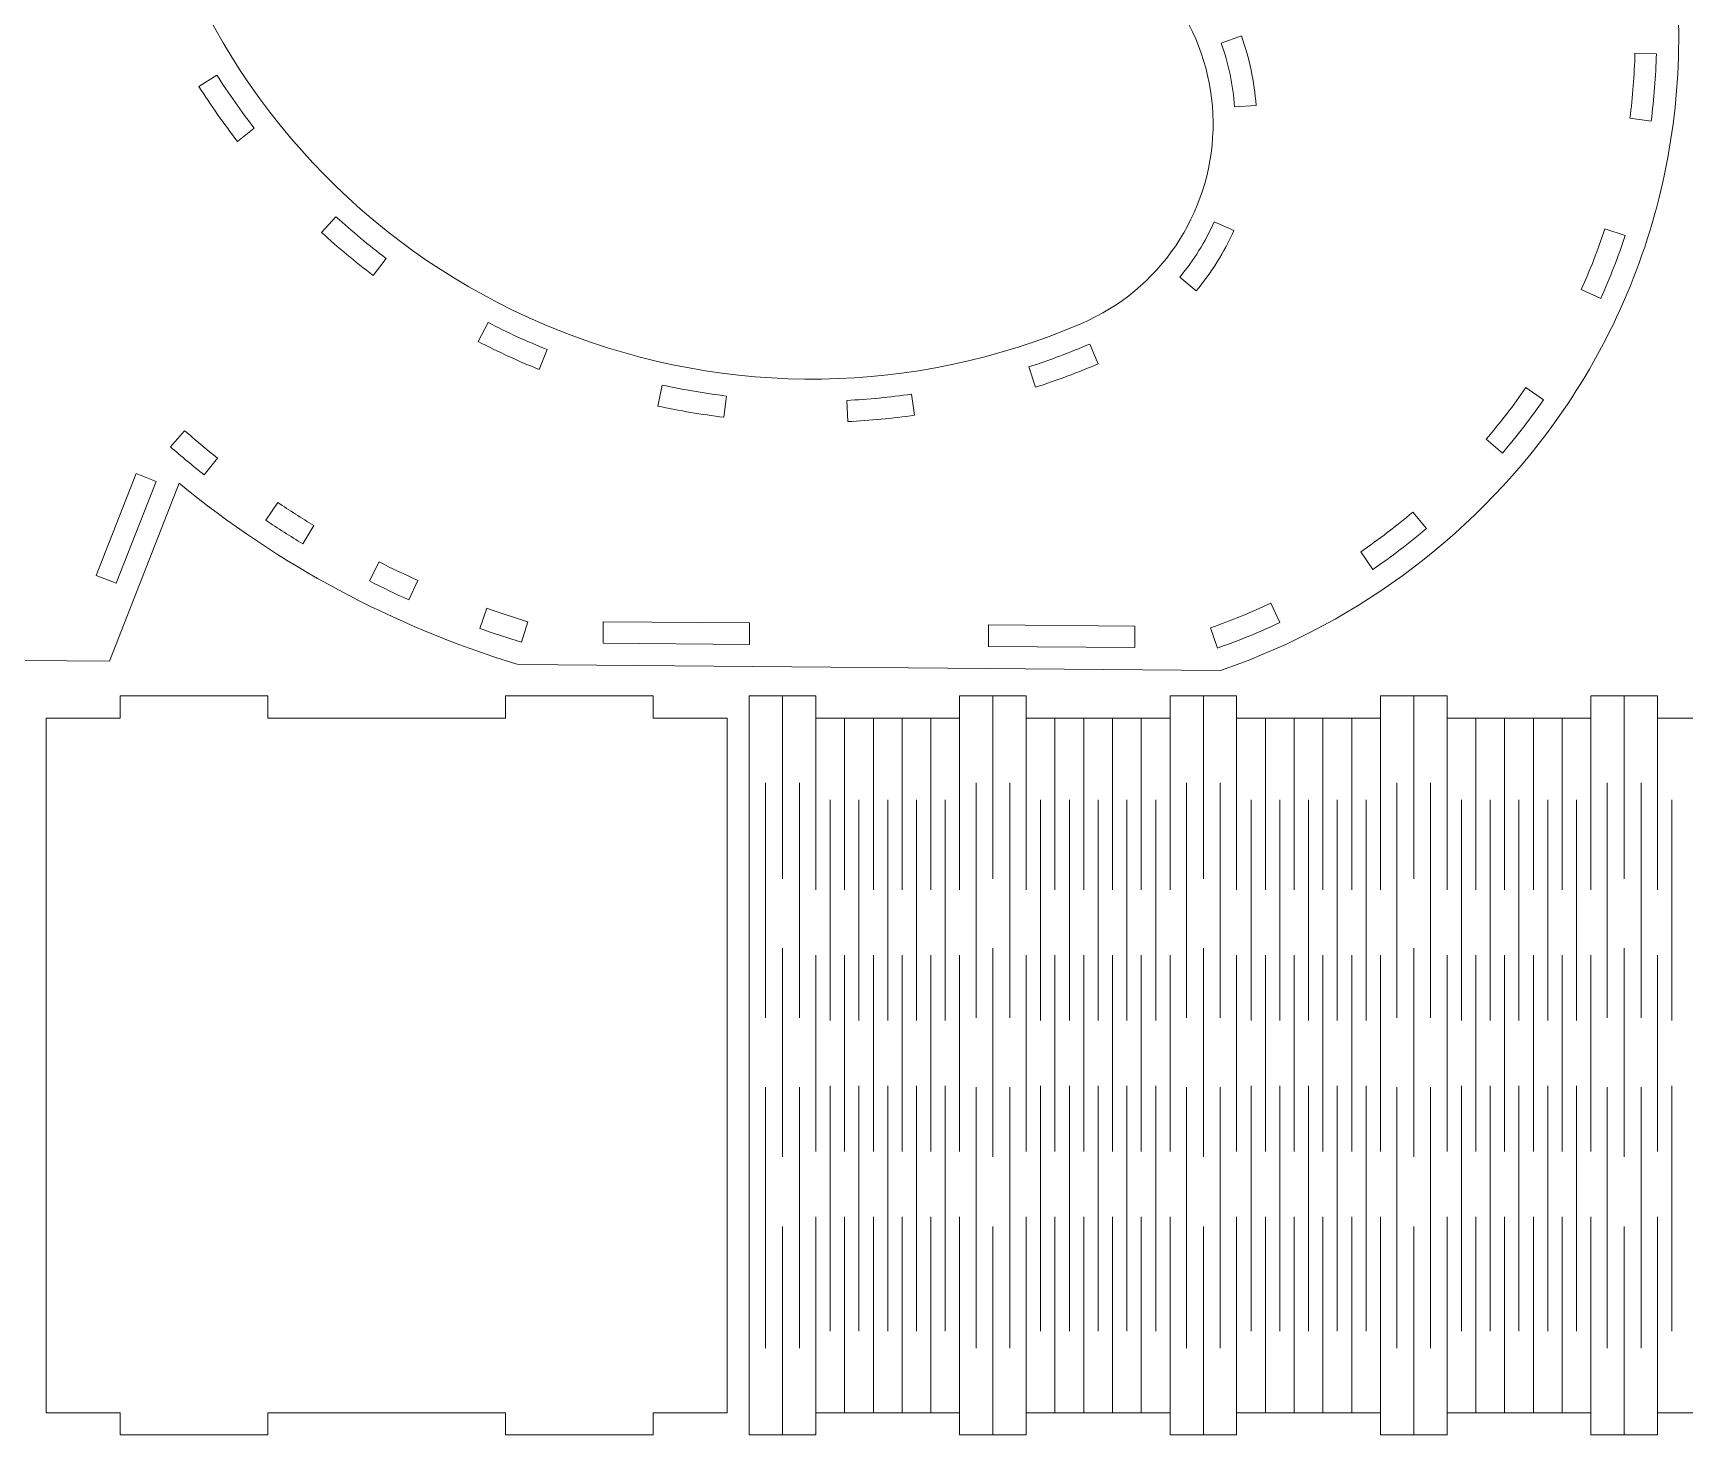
# Model space of a CAD drawing. Header units: millimetres. Extents: x -459 to 459, y -512 to 512.
# Drawn here: x -18.6 to 204.9, y -511.8 to -322.1 of the extents above; entities that cross this region are included whole.
import ezdxf

# ---------------------------------------------------------------- set-up
doc = ezdxf.new("R2010")
doc.units = ezdxf.units.MM
doc.header["$MEASUREMENT"] = 0
doc.layers.add('Camada 1', color=7, linetype='Continuous')

msp = doc.modelspace()

# ---------------------------------------------------------------- linework, layer by layer
at = {"layer": 'Camada 1', "color": 250, "lineweight": 20}
for points, knots in [([(1.2192, -382.9983), (1.2192, -382.9983), (-8.2192, -407.0651), (-8.2192, -407.0651), (-8.2192, -407.0651), (-8.2192, -407.0651), (-48.2821, -406.7314), (-48.2821, -406.7314), (-48.2821, -406.7314), (-48.2821, -406.7314), (-47.2328, -280.7358), (-47.2328, -280.7358), (-47.2328, -280.7358), (-47.2328, -280.7358), (-6.6367, -281.0738), (-6.6367, -281.0738), (-6.6367, -281.0738), (-6.6367, -281.0738), (-6.2865, -283.6477), (-6.2865, -283.6477), (-6.2865, -283.6477), (-4.9007, -293.8337), (-2.1175, -303.799), (1.9755, -313.2289), (1.9755, -313.2289), (11.7511, -335.7508), (29.8805, -353.3094), (52.699, -362.3608), (52.699, -362.3608), (75.5168, -371.412), (100.7519, -371.0555), (123.3073, -361.3593), (123.3073, -361.3593), (133.8384, -356.8321), (140.7757, -346.5947), (141.0775, -335.1358), (141.0775, -335.1358), (141.3788, -323.6988), (134.971, -313.0786), (124.7126, -308.0129), (124.7126, -308.0129), (112.6782, -302.0703), (99.9781, -297.5263), (86.9053, -294.4858), (86.9053, -294.4858), (86.9053, -294.4858), (47.9452, -285.4243), (47.9452, -285.4243), (47.9452, -285.4243), (31.8323, -281.6767), (16.1599, -276.1432), (1.266, -268.9433), (1.266, -268.9433), (-26.9131, -255.321), (-45.0715, -227.044), (-45.7344, -195.752), (-45.7344, -195.752), (-46.3968, -164.4877), (-29.4285, -135.4263), (-1.8759, -120.636), (-1.8759, -120.636), (44.7086, -95.6292), (101.5809, -100.6839), (142.965, -133.1255), (142.965, -133.1255), (142.965, -133.1255), (149.916, -108.3715), (149.916, -108.3715), (149.916, -108.3715), (149.916, -108.3715), (190.2079, -108.7071), (190.2079, -108.7071), (190.2079, -108.7071), (190.2079, -108.7071), (189.1587, -234.7027), (189.1587, -234.7027), (189.1587, -234.7027), (189.1587, -234.7027), (148.5377, -234.3645), (148.5377, -234.3645), (148.5377, -234.3645), (148.5377, -234.3645), (148.2087, -231.7628), (148.2087, -231.7628), (148.2087, -231.7628), (144.4803, -202.2806), (127.2608, -176.204), (101.6112, -161.1974), (101.6112, -161.1974), (79.1495, -148.0558), (51.4069, -147.1718), (28.154, -158.8565), (28.154, -158.8565), (16.7234, -164.6004), (10.1923, -176.9621), (11.8893, -189.6418), (11.8893, -189.6418), (13.5863, -202.3221), (23.1373, -212.5307), (35.6767, -215.0669), (35.6767, -215.0669), (49.6805, -217.8994), (63.7147, -220.5815), (77.7761, -223.1128), (77.7761, -223.1128), (77.7761, -223.1128), (117.1433, -230.1995), (117.1433, -230.1995), (117.1433, -230.1995), (132.5308, -232.9694), (147.3175, -238.4993), (160.7465, -246.5062), (160.7465, -246.5062), (181.8696, -259.1007), (196.8278, -279.8912), (202.0552, -303.9221), (202.0552, -303.9221), (204.6402, -315.8055), (204.7565, -328.1123), (202.3966, -340.0423), (202.3966, -340.0423), (200.0362, -351.9741), (195.246, -363.3033), (188.3305, -373.3093), (188.3305, -373.3093), (177.1613, -389.4699), (161.1414, -401.6715), (142.5939, -408.145), (142.5939, -408.145), (142.5939, -408.145), (142.1017, -408.3168), (142.1017, -408.3168), (142.1017, -408.3168), (142.1017, -408.3168), (47.1482, -407.5261), (47.1482, -407.5261), (47.1482, -407.5261), (47.1482, -407.5261), (46.7318, -407.3988), (46.7318, -407.3988), (46.7318, -407.3988), (30.1067, -402.3178), (14.6346, -394.0164), (1.2192, -382.9983)], [0, 0, 0, 0, 0.02702703, 0.02702703, 0.02702703, 0.02702703, 0.05405405, 0.05405405, 0.05405405, 0.05405405, 0.08108108, 0.08108108, 0.08108108, 0.08108108, 0.10810811, 0.10810811, 0.10810811, 0.10810811, 0.13513514, 0.13513514, 0.13513514, 0.13513514, 0.16216216, 0.16216216, 0.16216216, 0.16216216, 0.18918919, 0.18918919, 0.18918919, 0.18918919, 0.21621622, 0.21621622, 0.21621622, 0.21621622, 0.24324324, 0.24324324, 0.24324324, 0.24324324, 0.27027027, 0.27027027, 0.27027027, 0.27027027, 0.2972973, 0.2972973, 0.2972973, 0.2972973, 0.32432432, 0.32432432, 0.32432432, 0.32432432, 0.35135135, 0.35135135, 0.35135135, 0.35135135, 0.37837838, 0.37837838, 0.37837838, 0.37837838, 0.40540541, 0.40540541, 0.40540541, 0.40540541, 0.43243243, 0.43243243, 0.43243243, 0.43243243, 0.45945946, 0.45945946, 0.45945946, 0.45945946, 0.48648649, 0.48648649, 0.48648649, 0.48648649, 0.51351351, 0.51351351, 0.51351351, 0.51351351, 0.54054054, 0.54054054, 0.54054054, 0.54054054, 0.56756757, 0.56756757, 0.56756757, 0.56756757, 0.59459459, 0.59459459, 0.59459459, 0.59459459, 0.62162162, 0.62162162, 0.62162162, 0.62162162, 0.64864865, 0.64864865, 0.64864865, 0.64864865, 0.67567568, 0.67567568, 0.67567568, 0.67567568, 0.7027027, 0.7027027, 0.7027027, 0.7027027, 0.72972973, 0.72972973, 0.72972973, 0.72972973, 0.75675676, 0.75675676, 0.75675676, 0.75675676, 0.78378378, 0.78378378, 0.78378378, 0.78378378, 0.81081081, 0.81081081, 0.81081081, 0.81081081, 0.83783784, 0.83783784, 0.83783784, 0.83783784, 0.86486486, 0.86486486, 0.86486486, 0.86486486, 0.89189189, 0.89189189, 0.89189189, 0.89189189, 0.91891892, 0.91891892, 0.91891892, 0.91891892, 0.94594595, 0.94594595, 0.94594595, 0.94594595, 1, 1, 1, 1]), ([(144.0054, -332.0628), (144.0054, -332.0628), (146.8994, -331.8655), (146.8994, -331.8655), (146.8994, -331.8655), (146.6718, -328.6579), (146.0055, -325.491), (144.9212, -322.4636), (144.9212, -322.4636), (144.9212, -322.4636), (142.1936, -323.4492), (142.1936, -323.4492), (142.1936, -323.4492), (143.1764, -326.1943), (143.7945, -329.0888), (144.0054, -332.0628)], [0, 0, 0, 0, 0.2, 0.2, 0.2, 0.2, 0.4, 0.4, 0.4, 0.4, 0.6, 0.6, 0.6, 0.6, 1, 1, 1, 1]), ([(201.0587, -324.8843), (201.0587, -324.8843), (198.1607, -324.8174), (198.1607, -324.8174), (198.1607, -324.8174), (198.0894, -327.7551), (197.8617, -330.6886), (197.4791, -333.6022), (197.4791, -333.6022), (197.4791, -333.6022), (200.3536, -333.9831), (200.3536, -333.9831), (200.3536, -333.9831), (200.7495, -330.9693), (200.9847, -327.9321), (201.0587, -324.8843)], [0, 0, 0, 0, 0.2, 0.2, 0.2, 0.2, 0.4, 0.4, 0.4, 0.4, 0.6, 0.6, 0.6, 0.6, 1, 1, 1, 1]), ([(6.3051, -327.7603), (6.3051, -327.7603), (3.8658, -329.3127), (3.8658, -329.3127), (3.8658, -329.3127), (5.4929, -331.8637), (7.2379, -334.3392), (9.0932, -336.7293), (9.0932, -336.7293), (9.0932, -336.7293), (11.3655, -334.9617), (11.3655, -334.9617), (11.3655, -334.9617), (9.5794, -332.6573), (7.8918, -330.254), (6.3051, -327.7603)], [0, 0, 0, 0, 0.2, 0.2, 0.2, 0.2, 0.4, 0.4, 0.4, 0.4, 0.6, 0.6, 0.6, 0.6, 1, 1, 1, 1]), ([(22.4221, -346.9377), (22.4221, -346.9377), (20.4793, -349.0617), (20.4793, -349.0617), (20.4793, -349.0617), (22.7141, -351.1014), (25.0428, -353.038), (27.456, -354.8633), (27.456, -354.8633), (27.456, -354.8633), (29.1961, -352.5575), (29.1961, -352.5575), (29.1961, -352.5575), (26.8604, -350.7941), (24.5981, -348.9216), (22.4221, -346.9377)], [0, 0, 0, 0, 0.2, 0.2, 0.2, 0.2, 0.4, 0.4, 0.4, 0.4, 0.6, 0.6, 0.6, 0.6, 1, 1, 1, 1]), ([(136.5896, -355.0837), (136.5896, -355.0837), (138.8131, -356.9467), (138.8131, -356.9467), (138.8131, -356.9467), (140.8713, -354.476), (142.5849, -351.7306), (143.9004, -348.7963), (143.9004, -348.7963), (143.9004, -348.7963), (141.251, -347.6175), (141.251, -347.6175), (141.251, -347.6175), (140.0427, -350.3091), (138.4728, -352.8212), (136.5896, -355.0837)], [0, 0, 0, 0, 0.2, 0.2, 0.2, 0.2, 0.4, 0.4, 0.4, 0.4, 0.6, 0.6, 0.6, 0.6, 1, 1, 1, 1]), ([(196.8375, -349.466), (196.8375, -349.466), (194.0813, -348.5687), (194.0813, -348.5687), (194.0813, -348.5687), (193.1683, -351.3619), (192.1069, -354.1061), (190.9027, -356.7866), (190.9027, -356.7866), (190.9027, -356.7866), (193.5463, -357.978), (193.5463, -357.978), (193.5463, -357.978), (194.7963, -355.1948), (195.8941, -352.3533), (196.8375, -349.466)], [0, 0, 0, 0, 0.2, 0.2, 0.2, 0.2, 0.4, 0.4, 0.4, 0.4, 0.6, 0.6, 0.6, 0.6, 1, 1, 1, 1]), ([(42.9915, -361.2338), (42.9915, -361.2338), (41.6579, -363.8094), (41.6579, -363.8094), (41.6579, -363.8094), (44.3463, -365.1977), (47.0986, -366.462), (49.9035, -367.5966), (49.9035, -367.5966), (49.9035, -367.5966), (50.9904, -364.9021), (50.9904, -364.9021), (50.9904, -364.9021), (48.2711, -363.8019), (45.601, -362.5796), (42.9915, -361.2338)], [0, 0, 0, 0, 0.2, 0.2, 0.2, 0.2, 0.4, 0.4, 0.4, 0.4, 0.6, 0.6, 0.6, 0.6, 1, 1, 1, 1]), ([(116.1603, -367.2448), (116.1603, -367.2448), (117.0498, -370.0056), (117.0498, -370.0056), (117.0498, -370.0056), (119.9287, -369.0748), (122.7645, -368.0112), (125.5454, -366.819), (125.5454, -366.819), (125.5454, -366.819), (124.3997, -364.1538), (124.3997, -364.1538), (124.3997, -364.1538), (121.6752, -365.3216), (118.9258, -366.348), (116.1603, -367.2448)], [0, 0, 0, 0, 0.2, 0.2, 0.2, 0.2, 0.4, 0.4, 0.4, 0.4, 0.6, 0.6, 0.6, 0.6, 1, 1, 1, 1]), ([(66.5603, -369.7109), (66.5603, -369.7109), (65.9436, -372.5407), (65.9436, -372.5407), (65.9436, -372.5407), (68.9005, -373.1821), (71.8869, -373.6868), (74.8903, -374.0529), (74.8903, -374.0529), (74.8903, -374.0529), (75.2371, -371.1831), (75.2371, -371.1831), (75.2371, -371.1831), (72.3184, -370.8243), (69.4227, -370.3344), (66.5603, -369.7109)], [0, 0, 0, 0, 0.2, 0.2, 0.2, 0.2, 0.4, 0.4, 0.4, 0.4, 0.6, 0.6, 0.6, 0.6, 1, 1, 1, 1]), ([(91.5246, -371.7782), (91.5246, -371.7782), (91.6644, -374.6547), (91.6644, -374.6547), (91.6644, -374.6547), (94.6864, -374.5048), (97.7012, -374.2154), (100.6965, -373.7876), (100.6965, -373.7876), (100.6965, -373.7876), (100.286, -370.9333), (100.286, -370.9333), (100.286, -370.9333), (97.3649, -371.3515), (94.4417, -371.6343), (91.5246, -371.7782)], [0, 0, 0, 0, 0.2, 0.2, 0.2, 0.2, 0.4, 0.4, 0.4, 0.4, 0.6, 0.6, 0.6, 0.6, 1, 1, 1, 1]), ([(185.8053, -371.6856), (185.8053, -371.6856), (183.4199, -370.037), (183.4199, -370.037), (183.4199, -370.037), (181.7465, -372.4522), (179.9507, -374.7822), (178.0413, -377.0154), (178.0413, -377.0154), (178.0413, -377.0154), (180.2427, -378.9019), (180.2427, -378.9019), (180.2427, -378.9019), (182.2112, -376.5998), (184.0687, -374.1923), (185.8053, -371.6856)], [0, 0, 0, 0, 0.2, 0.2, 0.2, 0.2, 0.4, 0.4, 0.4, 0.4, 0.6, 0.6, 0.6, 0.6, 1, 1, 1, 1]), ([(4.5942, -381.8704), (4.5942, -381.8704), (6.4003, -379.6015), (6.4003, -379.6015), (6.4003, -379.6015), (4.8873, -378.3951), (3.4018, -377.1542), (1.9454, -375.88), (1.9454, -375.88), (1.9454, -375.88), (0.0455, -378.0479), (0.0455, -378.0479), (0.0455, -378.0479), (0.0455, -378.0479), (0.0389, -378.0647), (0.0389, -378.0647), (0.0389, -378.0647), (1.5298, -379.3691), (3.0486, -380.6382), (4.5942, -381.8704)], [0, 0, 0, 0, 0.16666667, 0.16666667, 0.16666667, 0.16666667, 0.33333333, 0.33333333, 0.33333333, 0.33333333, 0.5, 0.5, 0.5, 0.5, 0.66666667, 0.66666667, 0.66666667, 0.66666667, 1, 1, 1, 1]), ([(-1.9003, -382.7359), (-1.9003, -382.7359), (-4.6001, -381.6771), (-4.6001, -381.6771), (-4.6001, -381.6771), (-4.6001, -381.6771), (-10.0037, -395.4554), (-10.0037, -395.4554), (-10.0037, -395.4554), (-10.0037, -395.4554), (-7.3038, -396.5142), (-7.3038, -396.5142), (-7.3038, -396.5142), (-7.3038, -396.5142), (-1.9003, -382.7359), (-1.9003, -382.7359)], [0, 0, 0, 0, 0.2, 0.2, 0.2, 0.2, 0.4, 0.4, 0.4, 0.4, 0.6, 0.6, 0.6, 0.6, 1, 1, 1, 1]), ([(17.9158, -391.1902), (17.9158, -391.1902), (19.4243, -388.7136), (19.4243, -388.7136), (19.4243, -388.7136), (17.7724, -387.7057), (16.1436, -386.6599), (14.5395, -385.5776), (14.5395, -385.5776), (14.5395, -385.5776), (12.9157, -387.9802), (12.9157, -387.9802), (12.9157, -387.9802), (14.5583, -389.0885), (16.2254, -390.1589), (17.9158, -391.1902)], [0, 0, 0, 0, 0.2, 0.2, 0.2, 0.2, 0.4, 0.4, 0.4, 0.4, 0.6, 0.6, 0.6, 0.6, 1, 1, 1, 1]), ([(169.9654, -389.1209), (169.9654, -389.1209), (168.0913, -386.9085), (168.0913, -386.9085), (168.0913, -386.9085), (165.8472, -388.8052), (163.5069, -390.5876), (161.0821, -392.2472), (161.0821, -392.2472), (161.0821, -392.2472), (162.717, -394.6417), (162.717, -394.6417), (162.717, -394.6417), (165.225, -392.9253), (167.6444, -391.0827), (169.9654, -389.1209)], [0, 0, 0, 0, 0.2, 0.2, 0.2, 0.2, 0.4, 0.4, 0.4, 0.4, 0.6, 0.6, 0.6, 0.6, 1, 1, 1, 1]), ([(32.2971, -398.7732), (32.2971, -398.7732), (33.4844, -396.1275), (33.4844, -396.1275), (33.4844, -396.1275), (31.7196, -395.3338), (29.9729, -394.4998), (28.2462, -393.6263), (28.2462, -393.6263), (28.2462, -393.6263), (26.9351, -396.2129), (26.9351, -396.2129), (26.9351, -396.2129), (28.7021, -397.1068), (30.4898, -397.9604), (32.2971, -398.7732)], [0, 0, 0, 0, 0.2, 0.2, 0.2, 0.2, 0.4, 0.4, 0.4, 0.4, 0.6, 0.6, 0.6, 0.6, 1, 1, 1, 1]), ([(47.513, -404.5002), (47.513, -404.5002), (48.3605, -401.7273), (48.3605, -401.7273), (48.3605, -401.7273), (46.5104, -401.1602), (44.6732, -400.5508), (42.8509, -399.8998), (42.8509, -399.8998), (42.8509, -399.8998), (41.8732, -402.6299), (41.8732, -402.6299), (41.8732, -402.6299), (43.7366, -403.2956), (45.617, -403.9192), (47.513, -404.5002)], [0, 0, 0, 0, 0.2, 0.2, 0.2, 0.2, 0.4, 0.4, 0.4, 0.4, 0.6, 0.6, 0.6, 0.6, 1, 1, 1, 1]), ([(150.1346, -401.834), (150.1346, -401.834), (148.9007, -399.2106), (148.9007, -399.2106), (148.9007, -399.2106), (146.2404, -400.458), (143.517, -401.5701), (140.744, -402.5416), (140.744, -402.5416), (140.744, -402.5416), (141.6994, -405.2792), (141.6994, -405.2792), (141.6994, -405.2792), (144.5776, -404.2711), (147.3921, -403.1201), (150.1346, -401.834)], [0, 0, 0, 0, 0.2, 0.2, 0.2, 0.2, 0.4, 0.4, 0.4, 0.4, 0.6, 0.6, 0.6, 0.6, 1, 1, 1, 1]), ([(78.3604, -404.7859), (78.3604, -404.7859), (78.3846, -401.8861), (78.3846, -401.8861), (78.3846, -401.8861), (78.3846, -401.8861), (58.5853, -401.7211), (58.5853, -401.7211), (58.5853, -401.7211), (58.5853, -401.7211), (58.5611, -404.621), (58.5611, -404.621), (58.5611, -404.621), (58.5611, -404.621), (78.3604, -404.7859), (78.3604, -404.7859)], [0, 0, 0, 0, 0.2, 0.2, 0.2, 0.2, 0.4, 0.4, 0.4, 0.4, 0.6, 0.6, 0.6, 0.6, 1, 1, 1, 1]), ([(130.4935, -405.2201), (130.4935, -405.2201), (130.5177, -402.3202), (130.5177, -402.3202), (130.5177, -402.3202), (130.5177, -402.3202), (110.7184, -402.1553), (110.7184, -402.1553), (110.7184, -402.1553), (110.7184, -402.1553), (110.6942, -405.0552), (110.6942, -405.0552), (110.6942, -405.0552), (110.6942, -405.0552), (130.4935, -405.2201), (130.4935, -405.2201)], [0, 0, 0, 0, 0.2, 0.2, 0.2, 0.2, 0.4, 0.4, 0.4, 0.4, 0.6, 0.6, 0.6, 0.6, 1, 1, 1, 1]), ([(45.3365, -511.7549), (45.3365, -511.7549), (65.3365, -511.7549), (65.3365, -511.7549), (65.3365, -511.7549), (65.3365, -511.7549), (65.3365, -508.7549), (65.3365, -508.7549), (65.3365, -508.7549), (65.3365, -508.7549), (75.3365, -508.7549), (75.3365, -508.7549), (75.3365, -508.7549), (75.3365, -508.7549), (75.3365, -414.7549), (75.3365, -414.7549), (75.3365, -414.7549), (75.3365, -414.7549), (65.3365, -414.7549), (65.3365, -414.7549), (65.3365, -414.7549), (65.3365, -414.7549), (65.3365, -411.7549), (65.3365, -411.7549), (65.3365, -411.7549), (65.3365, -411.7549), (45.3365, -411.7549), (45.3365, -411.7549), (45.3365, -411.7549), (45.3365, -411.7549), (45.3365, -414.7549), (45.3365, -414.7549), (45.3365, -414.7549), (45.3365, -414.7549), (13.2015, -414.7549), (13.2015, -414.7549), (13.2015, -414.7549), (13.2015, -414.7549), (13.2015, -411.7549), (13.2015, -411.7549), (13.2015, -411.7549), (13.2015, -411.7549), (-6.7985, -411.7549), (-6.7985, -411.7549), (-6.7985, -411.7549), (-6.7985, -411.7549), (-6.7985, -414.7549), (-6.7985, -414.7549), (-6.7985, -414.7549), (-6.7985, -414.7549), (-16.7985, -414.7549), (-16.7985, -414.7549), (-16.7985, -414.7549), (-16.7985, -414.7549), (-16.7985, -508.7549), (-16.7985, -508.7549), (-16.7985, -508.7549), (-16.7985, -508.7549), (-6.7985, -508.7549), (-6.7985, -508.7549), (-6.7985, -508.7549), (-6.7985, -508.7549), (-6.7985, -511.7549), (-6.7985, -511.7549), (-6.7985, -511.7549), (-6.7985, -511.7549), (13.2015, -511.7549), (13.2015, -511.7549), (13.2015, -511.7549), (13.2015, -511.7549), (13.2015, -508.7549), (13.2015, -508.7549), (13.2015, -508.7549), (13.2015, -508.7549), (45.3365, -508.7549), (45.3365, -508.7549), (45.3365, -508.7549), (45.3365, -508.7549), (45.3365, -511.7549), (45.3365, -511.7549)], [0, 0, 0, 0, 0.04761905, 0.04761905, 0.04761905, 0.04761905, 0.0952381, 0.0952381, 0.0952381, 0.0952381, 0.14285714, 0.14285714, 0.14285714, 0.14285714, 0.19047619, 0.19047619, 0.19047619, 0.19047619, 0.23809524, 0.23809524, 0.23809524, 0.23809524, 0.28571429, 0.28571429, 0.28571429, 0.28571429, 0.33333333, 0.33333333, 0.33333333, 0.33333333, 0.38095238, 0.38095238, 0.38095238, 0.38095238, 0.42857143, 0.42857143, 0.42857143, 0.42857143, 0.47619048, 0.47619048, 0.47619048, 0.47619048, 0.52380952, 0.52380952, 0.52380952, 0.52380952, 0.57142857, 0.57142857, 0.57142857, 0.57142857, 0.61904762, 0.61904762, 0.61904762, 0.61904762, 0.66666667, 0.66666667, 0.66666667, 0.66666667, 0.71428571, 0.71428571, 0.71428571, 0.71428571, 0.76190476, 0.76190476, 0.76190476, 0.76190476, 0.80952381, 0.80952381, 0.80952381, 0.80952381, 0.85714286, 0.85714286, 0.85714286, 0.85714286, 0.9047619, 0.9047619, 0.9047619, 0.9047619, 1, 1, 1, 1]), ([(341.3646, -511.7549), (341.3646, -511.7549), (350.3755, -511.7549), (350.3755, -511.7549), (350.3755, -511.7549), (350.3755, -511.7549), (350.3755, -508.7549), (350.3755, -508.7549), (350.3755, -508.7549), (350.3755, -508.7549), (372.5761, -508.7549), (372.5761, -508.7549), (372.5761, -508.7549), (372.5761, -508.7549), (372.5761, -511.7549), (372.5761, -511.7549), (372.5761, -511.7549), (372.5761, -511.7549), (381.5871, -511.7549), (381.5871, -511.7549), (381.5871, -511.7549), (381.5871, -511.7549), (381.5871, -508.7549), (381.5871, -508.7549), (381.5871, -508.7549), (381.5871, -508.7549), (399.6397, -508.7549), (399.6397, -508.7549), (399.6397, -508.7549), (399.6397, -508.7549), (399.6397, -511.7549), (399.6397, -511.7549), (399.6397, -511.7549), (399.6397, -511.7549), (408.6424, -511.7549), (408.6424, -511.7549), (408.6424, -511.7549), (408.6424, -511.7549), (408.6424, -508.7549), (408.6424, -508.7549), (408.6424, -508.7549), (408.6424, -508.7549), (419.281, -508.7549), (419.281, -508.7549), (419.281, -508.7549), (419.281, -508.7549), (419.281, -511.7549), (419.281, -511.7549), (419.281, -511.7549), (419.281, -511.7549), (428.2837, -511.7549), (428.2837, -511.7549), (428.2837, -511.7549), (428.2837, -511.7549), (428.2837, -508.7549), (428.2837, -508.7549), (428.2837, -508.7549), (428.2837, -508.7549), (438.9223, -508.7549), (438.9223, -508.7549), (438.9223, -508.7549), (438.9223, -508.7549), (438.9223, -511.7549), (438.9223, -511.7549), (438.9223, -511.7549), (438.9223, -511.7549), (447.925, -511.7549), (447.925, -511.7549), (447.925, -511.7549), (447.925, -511.7549), (447.925, -411.7549), (447.925, -411.7549), (447.925, -411.7549), (447.925, -411.7549), (438.9223, -411.7549), (438.9223, -411.7549), (438.9223, -411.7549), (438.9223, -411.7549), (438.9223, -414.7549), (438.9223, -414.7549), (438.9223, -414.7549), (438.9223, -414.7549), (428.2837, -414.7549), (428.2837, -414.7549), (428.2837, -414.7549), (428.2837, -414.7549), (428.2837, -411.7549), (428.2837, -411.7549), (428.2837, -411.7549), (428.2837, -411.7549), (419.281, -411.7549), (419.281, -411.7549), (419.281, -411.7549), (419.281, -411.7549), (419.281, -414.7549), (419.281, -414.7549), (419.281, -414.7549), (419.281, -414.7549), (408.6424, -414.7549), (408.6424, -414.7549), (408.6424, -414.7549), (408.6424, -414.7549), (408.6424, -411.7549), (408.6424, -411.7549), (408.6424, -411.7549), (408.6424, -411.7549), (399.6397, -411.7549), (399.6397, -411.7549), (399.6397, -411.7549), (399.6397, -411.7549), (399.6397, -414.7549), (399.6397, -414.7549), (399.6397, -414.7549), (399.6397, -414.7549), (381.5871, -414.7549), (381.5871, -414.7549), (381.5871, -414.7549), (381.5871, -414.7549), (381.5871, -411.7549), (381.5871, -411.7549), (381.5871, -411.7549), (381.5871, -411.7549), (372.5761, -411.7549), (372.5761, -411.7549), (372.5761, -411.7549), (372.5761, -411.7549), (372.5761, -414.7549), (372.5761, -414.7549), (372.5761, -414.7549), (372.5761, -414.7549), (350.3755, -414.7549), (350.3755, -414.7549), (350.3755, -414.7549), (350.3755, -414.7549), (350.3755, -411.7549), (350.3755, -411.7549), (350.3755, -411.7549), (350.3755, -411.7549), (341.3646, -411.7549), (341.3646, -411.7549), (341.3646, -411.7549), (341.3646, -411.7549), (341.3646, -414.7549), (341.3646, -414.7549), (341.3646, -414.7549), (341.3646, -414.7549), (319.164, -414.7549), (319.164, -414.7549), (319.164, -414.7549), (319.164, -414.7549), (319.164, -411.7549), (319.164, -411.7549), (319.164, -411.7549), (319.164, -411.7549), (310.1531, -411.7549), (310.1531, -411.7549), (310.1531, -411.7549), (310.1531, -411.7549), (310.1531, -414.7549), (310.1531, -414.7549), (310.1531, -414.7549), (310.1531, -414.7549), (287.9525, -414.7549), (287.9525, -414.7549), (287.9525, -414.7549), (287.9525, -414.7549), (287.9525, -411.7549), (287.9525, -411.7549), (287.9525, -411.7549), (287.9525, -411.7549), (278.9415, -411.7549), (278.9415, -411.7549), (278.9415, -411.7549), (278.9415, -411.7549), (278.9415, -414.7549), (278.9415, -414.7549), (278.9415, -414.7549), (278.9415, -414.7549), (256.7409, -414.7549), (256.7409, -414.7549), (256.7409, -414.7549), (256.7409, -414.7549), (256.7409, -411.7549), (256.7409, -411.7549), (256.7409, -411.7549), (256.7409, -411.7549), (247.73, -411.7549), (247.73, -411.7549), (247.73, -411.7549), (247.73, -411.7549), (247.73, -414.7549), (247.73, -414.7549), (247.73, -414.7549), (247.73, -414.7549), (229.6773, -414.7549), (229.6773, -414.7549), (229.6773, -414.7549), (229.6773, -414.7549), (229.6773, -411.7549), (229.6773, -411.7549), (229.6773, -411.7549), (229.6773, -411.7549), (220.6719, -411.7549), (220.6719, -411.7549), (220.6719, -411.7549), (220.6719, -411.7549), (220.6719, -414.7549), (220.6719, -414.7549), (220.6719, -414.7549), (220.6719, -414.7549), (201.2092, -414.7549), (201.2092, -414.7549), (201.2092, -414.7549), (201.2092, -414.7549), (201.2092, -411.7549), (201.2092, -411.7549), (201.2092, -411.7549), (201.2092, -411.7549), (192.2037, -411.7549), (192.2037, -411.7549), (192.2037, -411.7549), (192.2037, -411.7549), (192.2037, -414.7549), (192.2037, -414.7549), (192.2037, -414.7549), (192.2037, -414.7549), (172.741, -414.7549), (172.741, -414.7549), (172.741, -414.7549), (172.741, -414.7549), (172.741, -411.7549), (172.741, -411.7549), (172.741, -411.7549), (172.741, -411.7549), (163.7356, -411.7549), (163.7356, -411.7549), (163.7356, -411.7549), (163.7356, -411.7549), (163.7356, -414.7549), (163.7356, -414.7549), (163.7356, -414.7549), (163.7356, -414.7549), (144.2728, -414.7549), (144.2728, -414.7549), (144.2728, -414.7549), (144.2728, -414.7549), (144.2728, -411.7549), (144.2728, -411.7549), (144.2728, -411.7549), (144.2728, -411.7549), (135.2674, -411.7549), (135.2674, -411.7549), (135.2674, -411.7549), (135.2674, -411.7549), (135.2674, -414.7549), (135.2674, -414.7549), (135.2674, -414.7549), (135.2674, -414.7549), (115.8046, -414.7549), (115.8046, -414.7549), (115.8046, -414.7549), (115.8046, -414.7549), (115.8046, -411.7549), (115.8046, -411.7549), (115.8046, -411.7549), (115.8046, -411.7549), (106.7992, -411.7549), (106.7992, -411.7549), (106.7992, -411.7549), (106.7992, -411.7549), (106.7992, -414.7549), (106.7992, -414.7549), (106.7992, -414.7549), (106.7992, -414.7549), (87.3365, -414.7549), (87.3365, -414.7549), (87.3365, -414.7549), (87.3365, -414.7549), (87.3365, -411.7549), (87.3365, -411.7549), (87.3365, -411.7549), (87.3365, -411.7549), (78.331, -411.7549), (78.331, -411.7549), (78.331, -411.7549), (78.331, -411.7549), (78.331, -511.7549), (78.331, -511.7549), (78.331, -511.7549), (78.331, -511.7549), (87.3365, -511.7549), (87.3365, -511.7549), (87.3365, -511.7549), (87.3365, -511.7549), (87.3365, -508.7549), (87.3365, -508.7549), (87.3365, -508.7549), (87.3365, -508.7549), (106.7992, -508.7549), (106.7992, -508.7549), (106.7992, -508.7549), (106.7992, -508.7549), (106.7992, -511.7549), (106.7992, -511.7549), (106.7992, -511.7549), (106.7992, -511.7549), (115.8046, -511.7549), (115.8046, -511.7549), (115.8046, -511.7549), (115.8046, -511.7549), (115.8046, -508.7549), (115.8046, -508.7549), (115.8046, -508.7549), (115.8046, -508.7549), (135.2674, -508.7549), (135.2674, -508.7549), (135.2674, -508.7549), (135.2674, -508.7549), (135.2674, -511.7549), (135.2674, -511.7549), (135.2674, -511.7549), (135.2674, -511.7549), (144.2728, -511.7549), (144.2728, -511.7549), (144.2728, -511.7549), (144.2728, -511.7549), (144.2728, -508.7549), (144.2728, -508.7549), (144.2728, -508.7549), (144.2728, -508.7549), (163.7356, -508.7549), (163.7356, -508.7549), (163.7356, -508.7549), (163.7356, -508.7549), (163.7356, -511.7549), (163.7356, -511.7549), (163.7356, -511.7549), (163.7356, -511.7549), (172.741, -511.7549), (172.741, -511.7549), (172.741, -511.7549), (172.741, -511.7549), (172.741, -508.7549), (172.741, -508.7549), (172.741, -508.7549), (172.741, -508.7549), (192.2037, -508.7549), (192.2037, -508.7549), (192.2037, -508.7549), (192.2037, -508.7549), (192.2037, -511.7549), (192.2037, -511.7549), (192.2037, -511.7549), (192.2037, -511.7549), (201.2092, -511.7549), (201.2092, -511.7549), (201.2092, -511.7549), (201.2092, -511.7549), (201.2092, -508.7549), (201.2092, -508.7549), (201.2092, -508.7549), (201.2092, -508.7549), (220.6719, -508.7549), (220.6719, -508.7549), (220.6719, -508.7549), (220.6719, -508.7549), (220.6719, -511.7549), (220.6719, -511.7549), (220.6719, -511.7549), (220.6719, -511.7549), (229.6773, -511.7549), (229.6773, -511.7549), (229.6773, -511.7549), (229.6773, -511.7549), (229.6773, -508.7549), (229.6773, -508.7549), (229.6773, -508.7549), (229.6773, -508.7549), (247.73, -508.7549), (247.73, -508.7549), (247.73, -508.7549), (247.73, -508.7549), (247.73, -511.7549), (247.73, -511.7549), (247.73, -511.7549), (247.73, -511.7549), (256.7409, -511.7549), (256.7409, -511.7549), (256.7409, -511.7549), (256.7409, -511.7549), (256.7409, -508.7549), (256.7409, -508.7549), (256.7409, -508.7549), (256.7409, -508.7549), (278.9415, -508.7549), (278.9415, -508.7549), (278.9415, -508.7549), (278.9415, -508.7549), (278.9415, -511.7549), (278.9415, -511.7549), (278.9415, -511.7549), (278.9415, -511.7549), (287.9525, -511.7549), (287.9525, -511.7549), (287.9525, -511.7549), (287.9525, -511.7549), (287.9525, -508.7549), (287.9525, -508.7549), (287.9525, -508.7549), (287.9525, -508.7549), (310.1531, -508.7549), (310.1531, -508.7549), (310.1531, -508.7549), (310.1531, -508.7549), (310.1531, -511.7549), (310.1531, -511.7549), (310.1531, -511.7549), (310.1531, -511.7549), (319.164, -511.7549), (319.164, -511.7549), (319.164, -511.7549), (319.164, -511.7549), (319.164, -508.7549), (319.164, -508.7549), (319.164, -508.7549), (319.164, -508.7549), (341.3646, -508.7549), (341.3646, -508.7549), (341.3646, -508.7549), (341.3646, -508.7549), (341.3646, -511.7549), (341.3646, -511.7549)], [0, 0, 0, 0, 0.00917431, 0.00917431, 0.00917431, 0.00917431, 0.01834862, 0.01834862, 0.01834862, 0.01834862, 0.02752294, 0.02752294, 0.02752294, 0.02752294, 0.03669725, 0.03669725, 0.03669725, 0.03669725, 0.04587156, 0.04587156, 0.04587156, 0.04587156, 0.05504587, 0.05504587, 0.05504587, 0.05504587, 0.06422018, 0.06422018, 0.06422018, 0.06422018, 0.0733945, 0.0733945, 0.0733945, 0.0733945, 0.08256881, 0.08256881, 0.08256881, 0.08256881, 0.09174312, 0.09174312, 0.09174312, 0.09174312, 0.10091743, 0.10091743, 0.10091743, 0.10091743, 0.11009174, 0.11009174, 0.11009174, 0.11009174, 0.11926606, 0.11926606, 0.11926606, 0.11926606, 0.12844037, 0.12844037, 0.12844037, 0.12844037, 0.13761468, 0.13761468, 0.13761468, 0.13761468, 0.14678899, 0.14678899, 0.14678899, 0.14678899, 0.1559633, 0.1559633, 0.1559633, 0.1559633, 0.16513761, 0.16513761, 0.16513761, 0.16513761, 0.17431193, 0.17431193, 0.17431193, 0.17431193, 0.18348624, 0.18348624, 0.18348624, 0.18348624, 0.19266055, 0.19266055, 0.19266055, 0.19266055, 0.20183486, 0.20183486, 0.20183486, 0.20183486, 0.21100917, 0.21100917, 0.21100917, 0.21100917, 0.22018349, 0.22018349, 0.22018349, 0.22018349, 0.2293578, 0.2293578, 0.2293578, 0.2293578, 0.23853211, 0.23853211, 0.23853211, 0.23853211, 0.24770642, 0.24770642, 0.24770642, 0.24770642, 0.25688073, 0.25688073, 0.25688073, 0.25688073, 0.26605505, 0.26605505, 0.26605505, 0.26605505, 0.27522936, 0.27522936, 0.27522936, 0.27522936, 0.28440367, 0.28440367, 0.28440367, 0.28440367, 0.29357798, 0.29357798, 0.29357798, 0.29357798, 0.30275229, 0.30275229, 0.30275229, 0.30275229, 0.31192661, 0.31192661, 0.31192661, 0.31192661, 0.32110092, 0.32110092, 0.32110092, 0.32110092, 0.33027523, 0.33027523, 0.33027523, 0.33027523, 0.33944954, 0.33944954, 0.33944954, 0.33944954, 0.34862385, 0.34862385, 0.34862385, 0.34862385, 0.35779817, 0.35779817, 0.35779817, 0.35779817, 0.36697248, 0.36697248, 0.36697248, 0.36697248, 0.37614679, 0.37614679, 0.37614679, 0.37614679, 0.3853211, 0.3853211, 0.3853211, 0.3853211, 0.39449541, 0.39449541, 0.39449541, 0.39449541, 0.40366972, 0.40366972, 0.40366972, 0.40366972, 0.41284404, 0.41284404, 0.41284404, 0.41284404, 0.42201835, 0.42201835, 0.42201835, 0.42201835, 0.43119266, 0.43119266, 0.43119266, 0.43119266, 0.44036697, 0.44036697, 0.44036697, 0.44036697, 0.44954128, 0.44954128, 0.44954128, 0.44954128, 0.4587156, 0.4587156, 0.4587156, 0.4587156, 0.46788991, 0.46788991, 0.46788991, 0.46788991, 0.47706422, 0.47706422, 0.47706422, 0.47706422, 0.48623853, 0.48623853, 0.48623853, 0.48623853, 0.49541284, 0.49541284, 0.49541284, 0.49541284, 0.50458716, 0.50458716, 0.50458716, 0.50458716, 0.51376147, 0.51376147, 0.51376147, 0.51376147, 0.52293578, 0.52293578, 0.52293578, 0.52293578, 0.53211009, 0.53211009, 0.53211009, 0.53211009, 0.5412844, 0.5412844, 0.5412844, 0.5412844, 0.55045872, 0.55045872, 0.55045872, 0.55045872, 0.55963303, 0.55963303, 0.55963303, 0.55963303, 0.56880734, 0.56880734, 0.56880734, 0.56880734, 0.57798165, 0.57798165, 0.57798165, 0.57798165, 0.58715596, 0.58715596, 0.58715596, 0.58715596, 0.59633028, 0.59633028, 0.59633028, 0.59633028, 0.60550459, 0.60550459, 0.60550459, 0.60550459, 0.6146789, 0.6146789, 0.6146789, 0.6146789, 0.62385321, 0.62385321, 0.62385321, 0.62385321, 0.63302752, 0.63302752, 0.63302752, 0.63302752, 0.64220183, 0.64220183, 0.64220183, 0.64220183, 0.65137615, 0.65137615, 0.65137615, 0.65137615, 0.66055046, 0.66055046, 0.66055046, 0.66055046, 0.66972477, 0.66972477, 0.66972477, 0.66972477, 0.67889908, 0.67889908, 0.67889908, 0.67889908, 0.68807339, 0.68807339, 0.68807339, 0.68807339, 0.69724771, 0.69724771, 0.69724771, 0.69724771, 0.70642202, 0.70642202, 0.70642202, 0.70642202, 0.71559633, 0.71559633, 0.71559633, 0.71559633, 0.72477064, 0.72477064, 0.72477064, 0.72477064, 0.73394495, 0.73394495, 0.73394495, 0.73394495, 0.74311927, 0.74311927, 0.74311927, 0.74311927, 0.75229358, 0.75229358, 0.75229358, 0.75229358, 0.76146789, 0.76146789, 0.76146789, 0.76146789, 0.7706422, 0.7706422, 0.7706422, 0.7706422, 0.77981651, 0.77981651, 0.77981651, 0.77981651, 0.78899083, 0.78899083, 0.78899083, 0.78899083, 0.79816514, 0.79816514, 0.79816514, 0.79816514, 0.80733945, 0.80733945, 0.80733945, 0.80733945, 0.81651376, 0.81651376, 0.81651376, 0.81651376, 0.82568807, 0.82568807, 0.82568807, 0.82568807, 0.83486239, 0.83486239, 0.83486239, 0.83486239, 0.8440367, 0.8440367, 0.8440367, 0.8440367, 0.85321101, 0.85321101, 0.85321101, 0.85321101, 0.86238532, 0.86238532, 0.86238532, 0.86238532, 0.87155963, 0.87155963, 0.87155963, 0.87155963, 0.88073394, 0.88073394, 0.88073394, 0.88073394, 0.88990826, 0.88990826, 0.88990826, 0.88990826, 0.89908257, 0.89908257, 0.89908257, 0.89908257, 0.90825688, 0.90825688, 0.90825688, 0.90825688, 0.91743119, 0.91743119, 0.91743119, 0.91743119, 0.9266055, 0.9266055, 0.9266055, 0.9266055, 0.93577982, 0.93577982, 0.93577982, 0.93577982, 0.94495413, 0.94495413, 0.94495413, 0.94495413, 0.95412844, 0.95412844, 0.95412844, 0.95412844, 0.96330275, 0.96330275, 0.96330275, 0.96330275, 0.97247706, 0.97247706, 0.97247706, 0.97247706, 0.98165138, 0.98165138, 0.98165138, 0.98165138, 1, 1, 1, 1])]:
    msp.add_open_spline(points, degree=3, knots=knots, dxfattribs=at)
for points in [[(82.8337, -436.4905), (82.8337, -436.4905), (82.8337, -411.7549), (82.8337, -411.7549)], [(111.3019, -436.4905), (111.3019, -436.4905), (111.3019, -411.7549), (111.3019, -411.7549)], [(139.7701, -436.4905), (139.7701, -436.4905), (139.7701, -411.7549), (139.7701, -411.7549)], [(168.2383, -436.4905), (168.2383, -436.4905), (168.2383, -411.7549), (168.2383, -411.7549)], [(196.7065, -436.4905), (196.7065, -436.4905), (196.7065, -411.7549), (196.7065, -411.7549)], [(87.3376, -438.0064), (87.3376, -438.0064), (87.3376, -414.7549), (87.3376, -414.7549)], [(91.23, -438.0064), (91.23, -438.0064), (91.23, -414.7549), (91.23, -414.7549)], [(95.1221, -438.0064), (95.1221, -438.0064), (95.1221, -414.7549), (95.1221, -414.7549)], [(99.0145, -438.0064), (99.0145, -438.0064), (99.0145, -414.7549), (99.0145, -414.7549)], [(102.9066, -438.0064), (102.9066, -438.0064), (102.9066, -414.7549), (102.9066, -414.7549)], [(106.799, -438.0064), (106.799, -438.0064), (106.799, -414.7549), (106.799, -414.7549)], [(115.8058, -438.0064), (115.8058, -438.0064), (115.8058, -414.7549), (115.8058, -414.7549)], [(119.6982, -438.0064), (119.6982, -438.0064), (119.6982, -414.7549), (119.6982, -414.7549)], [(123.5903, -438.0064), (123.5903, -438.0064), (123.5903, -414.7549), (123.5903, -414.7549)], [(127.4827, -438.0064), (127.4827, -438.0064), (127.4827, -414.7549), (127.4827, -414.7549)], [(131.3748, -438.0064), (131.3748, -438.0064), (131.3748, -414.7549), (131.3748, -414.7549)], [(135.2672, -438.0064), (135.2672, -438.0064), (135.2672, -414.7549), (135.2672, -414.7549)], [(144.274, -438.0064), (144.274, -438.0064), (144.274, -414.7549), (144.274, -414.7549)], [(148.1664, -438.0064), (148.1664, -438.0064), (148.1664, -414.7549), (148.1664, -414.7549)], [(152.0585, -438.0064), (152.0585, -438.0064), (152.0585, -414.7549), (152.0585, -414.7549)], [(155.9509, -438.0064), (155.9509, -438.0064), (155.9509, -414.7549), (155.9509, -414.7549)], [(159.843, -438.0064), (159.843, -438.0064), (159.843, -414.7549), (159.843, -414.7549)], [(163.7354, -438.0064), (163.7354, -438.0064), (163.7354, -414.7549), (163.7354, -414.7549)], [(172.7422, -438.0064), (172.7422, -438.0064), (172.7422, -414.7549), (172.7422, -414.7549)], [(176.6346, -438.0064), (176.6346, -438.0064), (176.6346, -414.7549), (176.6346, -414.7549)], [(180.5267, -438.0064), (180.5267, -438.0064), (180.5267, -414.7549), (180.5267, -414.7549)], [(184.4191, -438.0064), (184.4191, -438.0064), (184.4191, -414.7549), (184.4191, -414.7549)], [(188.3112, -438.0064), (188.3112, -438.0064), (188.3112, -414.7549), (188.3112, -414.7549)], [(192.2036, -438.0064), (192.2036, -438.0064), (192.2036, -414.7549), (192.2036, -414.7549)], [(201.2104, -438.0064), (201.2104, -438.0064), (201.2104, -414.7549), (201.2104, -414.7549)], [(80.554, -455.3067), (80.554, -455.3067), (80.554, -423.515), (80.554, -423.515)], [(85.1135, -455.3067), (85.1135, -455.3067), (85.1135, -423.515), (85.1135, -423.515)], [(109.0222, -455.3067), (109.0222, -455.3067), (109.0222, -423.515), (109.0222, -423.515)], [(113.5817, -455.3067), (113.5817, -455.3067), (113.5817, -423.515), (113.5817, -423.515)], [(137.4904, -455.3067), (137.4904, -455.3067), (137.4904, -423.515), (137.4904, -423.515)], [(142.0499, -455.3067), (142.0499, -455.3067), (142.0499, -423.515), (142.0499, -423.515)], [(165.9586, -455.3067), (165.9586, -455.3067), (165.9586, -423.515), (165.9586, -423.515)], [(170.5181, -455.3067), (170.5181, -455.3067), (170.5181, -423.515), (170.5181, -423.515)], [(194.4268, -455.3067), (194.4268, -455.3067), (194.4268, -423.515), (194.4268, -423.515)], [(198.9863, -455.3067), (198.9863, -455.3067), (198.9863, -423.515), (198.9863, -423.515)], [(89.2837, -455.6936), (89.2837, -455.6936), (89.2837, -425.8094), (89.2837, -425.8094)], [(93.176, -455.6936), (93.176, -455.6936), (93.176, -425.8094), (93.176, -425.8094)], [(97.0681, -455.6936), (97.0681, -455.6936), (97.0681, -425.8094), (97.0681, -425.8094)], [(100.9605, -455.6936), (100.9605, -455.6936), (100.9605, -425.8094), (100.9605, -425.8094)], [(104.8529, -455.6936), (104.8529, -455.6936), (104.8529, -425.8094), (104.8529, -425.8094)], [(117.7519, -455.6936), (117.7519, -455.6936), (117.7519, -425.8094), (117.7519, -425.8094)], [(121.6442, -455.6936), (121.6442, -455.6936), (121.6442, -425.8094), (121.6442, -425.8094)], [(125.5363, -455.6936), (125.5363, -455.6936), (125.5363, -425.8094), (125.5363, -425.8094)], [(129.4287, -455.6936), (129.4287, -455.6936), (129.4287, -425.8094), (129.4287, -425.8094)], [(133.3211, -455.6936), (133.3211, -455.6936), (133.3211, -425.8094), (133.3211, -425.8094)], [(146.2201, -455.6936), (146.2201, -455.6936), (146.2201, -425.8094), (146.2201, -425.8094)], [(150.1124, -455.6936), (150.1124, -455.6936), (150.1124, -425.8094), (150.1124, -425.8094)], [(154.0045, -455.6936), (154.0045, -455.6936), (154.0045, -425.8094), (154.0045, -425.8094)], [(157.8969, -455.6936), (157.8969, -455.6936), (157.8969, -425.8094), (157.8969, -425.8094)], [(161.7893, -455.6936), (161.7893, -455.6936), (161.7893, -425.8094), (161.7893, -425.8094)], [(174.6883, -455.6936), (174.6883, -455.6936), (174.6883, -425.8094), (174.6883, -425.8094)], [(178.5806, -455.6936), (178.5806, -455.6936), (178.5806, -425.8094), (178.5806, -425.8094)], [(182.4727, -455.6936), (182.4727, -455.6936), (182.4727, -425.8094), (182.4727, -425.8094)], [(186.3651, -455.6936), (186.3651, -455.6936), (186.3651, -425.8094), (186.3651, -425.8094)], [(190.2575, -455.6936), (190.2575, -455.6936), (190.2575, -425.8094), (190.2575, -425.8094)], [(203.1565, -455.6936), (203.1565, -455.6936), (203.1565, -425.8094), (203.1565, -425.8094)], [(82.8337, -474.1228), (82.8337, -474.1228), (82.8337, -445.8987), (82.8337, -445.8987)], [(87.3376, -473.3807), (87.3376, -473.3807), (87.3376, -446.8501), (87.3376, -446.8501)], [(91.23, -473.3807), (91.23, -473.3807), (91.23, -446.8501), (91.23, -446.8501)], [(95.1221, -473.3807), (95.1221, -473.3807), (95.1221, -446.8501), (95.1221, -446.8501)], [(99.0145, -473.3807), (99.0145, -473.3807), (99.0145, -446.8501), (99.0145, -446.8501)], [(102.9066, -473.3807), (102.9066, -473.3807), (102.9066, -446.8501), (102.9066, -446.8501)], [(106.799, -473.3807), (106.799, -473.3807), (106.799, -446.8501), (106.799, -446.8501)], [(111.3019, -474.1228), (111.3019, -474.1228), (111.3019, -445.8987), (111.3019, -445.8987)], [(115.8058, -473.3807), (115.8058, -473.3807), (115.8058, -446.8501), (115.8058, -446.8501)], [(119.6982, -473.3807), (119.6982, -473.3807), (119.6982, -446.8501), (119.6982, -446.8501)], [(123.5903, -473.3807), (123.5903, -473.3807), (123.5903, -446.8501), (123.5903, -446.8501)], [(127.4827, -473.3807), (127.4827, -473.3807), (127.4827, -446.8501), (127.4827, -446.8501)], [(131.3748, -473.3807), (131.3748, -473.3807), (131.3748, -446.8501), (131.3748, -446.8501)], [(135.2672, -473.3807), (135.2672, -473.3807), (135.2672, -446.8501), (135.2672, -446.8501)], [(139.7701, -474.1228), (139.7701, -474.1228), (139.7701, -445.8987), (139.7701, -445.8987)], [(144.274, -473.3807), (144.274, -473.3807), (144.274, -446.8501), (144.274, -446.8501)], [(148.1664, -473.3807), (148.1664, -473.3807), (148.1664, -446.8501), (148.1664, -446.8501)], [(152.0585, -473.3807), (152.0585, -473.3807), (152.0585, -446.8501), (152.0585, -446.8501)], [(155.9509, -473.3807), (155.9509, -473.3807), (155.9509, -446.8501), (155.9509, -446.8501)], [(159.843, -473.3807), (159.843, -473.3807), (159.843, -446.8501), (159.843, -446.8501)], [(163.7354, -473.3807), (163.7354, -473.3807), (163.7354, -446.8501), (163.7354, -446.8501)], [(168.2383, -474.1228), (168.2383, -474.1228), (168.2383, -445.8987), (168.2383, -445.8987)], [(172.7422, -473.3807), (172.7422, -473.3807), (172.7422, -446.8501), (172.7422, -446.8501)], [(176.6346, -473.3807), (176.6346, -473.3807), (176.6346, -446.8501), (176.6346, -446.8501)], [(180.5267, -473.3807), (180.5267, -473.3807), (180.5267, -446.8501), (180.5267, -446.8501)], [(184.4191, -473.3807), (184.4191, -473.3807), (184.4191, -446.8501), (184.4191, -446.8501)], [(188.3112, -473.3807), (188.3112, -473.3807), (188.3112, -446.8501), (188.3112, -446.8501)], [(192.2036, -473.3807), (192.2036, -473.3807), (192.2036, -446.8501), (192.2036, -446.8501)], [(196.7065, -474.1228), (196.7065, -474.1228), (196.7065, -445.8987), (196.7065, -445.8987)], [(201.2104, -473.3807), (201.2104, -473.3807), (201.2104, -446.8501), (201.2104, -446.8501)], [(80.554, -499.9948), (80.554, -499.9948), (80.554, -464.7146), (80.554, -464.7146)], [(85.1135, -499.9948), (85.1135, -499.9948), (85.1135, -464.7146), (85.1135, -464.7146)], [(89.2837, -497.7004), (89.2837, -497.7004), (89.2837, -464.537), (89.2837, -464.537)], [(93.176, -497.7004), (93.176, -497.7004), (93.176, -464.537), (93.176, -464.537)], [(97.0681, -497.7004), (97.0681, -497.7004), (97.0681, -464.537), (97.0681, -464.537)], [(100.9605, -497.7004), (100.9605, -497.7004), (100.9605, -464.537), (100.9605, -464.537)], [(104.8529, -497.7004), (104.8529, -497.7004), (104.8529, -464.537), (104.8529, -464.537)], [(109.0222, -499.9948), (109.0222, -499.9948), (109.0222, -464.7146), (109.0222, -464.7146)], [(113.5817, -499.9948), (113.5817, -499.9948), (113.5817, -464.7146), (113.5817, -464.7146)], [(117.7519, -497.7004), (117.7519, -497.7004), (117.7519, -464.537), (117.7519, -464.537)], [(121.6442, -497.7004), (121.6442, -497.7004), (121.6442, -464.537), (121.6442, -464.537)], [(125.5363, -497.7004), (125.5363, -497.7004), (125.5363, -464.537), (125.5363, -464.537)], [(129.4287, -497.7004), (129.4287, -497.7004), (129.4287, -464.537), (129.4287, -464.537)], [(133.3211, -497.7004), (133.3211, -497.7004), (133.3211, -464.537), (133.3211, -464.537)], [(137.4904, -499.9948), (137.4904, -499.9948), (137.4904, -464.7146), (137.4904, -464.7146)], [(142.0499, -499.9948), (142.0499, -499.9948), (142.0499, -464.7146), (142.0499, -464.7146)], [(146.2201, -497.7004), (146.2201, -497.7004), (146.2201, -464.537), (146.2201, -464.537)], [(150.1124, -497.7004), (150.1124, -497.7004), (150.1124, -464.537), (150.1124, -464.537)], [(154.0045, -497.7004), (154.0045, -497.7004), (154.0045, -464.537), (154.0045, -464.537)], [(157.8969, -497.7004), (157.8969, -497.7004), (157.8969, -464.537), (157.8969, -464.537)], [(161.7893, -497.7004), (161.7893, -497.7004), (161.7893, -464.537), (161.7893, -464.537)], [(165.9586, -499.9948), (165.9586, -499.9948), (165.9586, -464.7146), (165.9586, -464.7146)], [(170.5181, -499.9948), (170.5181, -499.9948), (170.5181, -464.7146), (170.5181, -464.7146)], [(174.6883, -497.7004), (174.6883, -497.7004), (174.6883, -464.537), (174.6883, -464.537)], [(178.5806, -497.7004), (178.5806, -497.7004), (178.5806, -464.537), (178.5806, -464.537)], [(182.4727, -497.7004), (182.4727, -497.7004), (182.4727, -464.537), (182.4727, -464.537)], [(186.3651, -497.7004), (186.3651, -497.7004), (186.3651, -464.537), (186.3651, -464.537)], [(190.2575, -497.7004), (190.2575, -497.7004), (190.2575, -464.537), (190.2575, -464.537)], [(194.4268, -499.9948), (194.4268, -499.9948), (194.4268, -464.7146), (194.4268, -464.7146)], [(198.9863, -499.9948), (198.9863, -499.9948), (198.9863, -464.7146), (198.9863, -464.7146)], [(203.1565, -497.7004), (203.1565, -497.7004), (203.1565, -464.537), (203.1565, -464.537)], [(87.3376, -508.7549), (87.3376, -508.7549), (87.3376, -482.2242), (87.3376, -482.2242)], [(91.23, -508.7549), (91.23, -508.7549), (91.23, -482.2242), (91.23, -482.2242)], [(95.1221, -508.7549), (95.1221, -508.7549), (95.1221, -482.2242), (95.1221, -482.2242)], [(99.0145, -508.7549), (99.0145, -508.7549), (99.0145, -482.2242), (99.0145, -482.2242)], [(102.9066, -508.7549), (102.9066, -508.7549), (102.9066, -482.2242), (102.9066, -482.2242)], [(106.799, -508.7549), (106.799, -508.7549), (106.799, -482.2242), (106.799, -482.2242)], [(115.8058, -508.7549), (115.8058, -508.7549), (115.8058, -482.2242), (115.8058, -482.2242)], [(119.6982, -508.7549), (119.6982, -508.7549), (119.6982, -482.2242), (119.6982, -482.2242)], [(123.5903, -508.7549), (123.5903, -508.7549), (123.5903, -482.2242), (123.5903, -482.2242)], [(127.4827, -508.7549), (127.4827, -508.7549), (127.4827, -482.2242), (127.4827, -482.2242)], [(131.3748, -508.7549), (131.3748, -508.7549), (131.3748, -482.2242), (131.3748, -482.2242)], [(135.2672, -508.7549), (135.2672, -508.7549), (135.2672, -482.2242), (135.2672, -482.2242)], [(144.274, -508.7549), (144.274, -508.7549), (144.274, -482.2242), (144.274, -482.2242)], [(148.1664, -508.7549), (148.1664, -508.7549), (148.1664, -482.2242), (148.1664, -482.2242)], [(152.0585, -508.7549), (152.0585, -508.7549), (152.0585, -482.2242), (152.0585, -482.2242)], [(155.9509, -508.7549), (155.9509, -508.7549), (155.9509, -482.2242), (155.9509, -482.2242)], [(159.843, -508.7549), (159.843, -508.7549), (159.843, -482.2242), (159.843, -482.2242)], [(163.7354, -508.7549), (163.7354, -508.7549), (163.7354, -482.2242), (163.7354, -482.2242)], [(172.7422, -508.7549), (172.7422, -508.7549), (172.7422, -482.2242), (172.7422, -482.2242)], [(176.6346, -508.7549), (176.6346, -508.7549), (176.6346, -482.2242), (176.6346, -482.2242)], [(180.5267, -508.7549), (180.5267, -508.7549), (180.5267, -482.2242), (180.5267, -482.2242)], [(184.4191, -508.7549), (184.4191, -508.7549), (184.4191, -482.2242), (184.4191, -482.2242)], [(188.3112, -508.7549), (188.3112, -508.7549), (188.3112, -482.2242), (188.3112, -482.2242)], [(192.2036, -508.7549), (192.2036, -508.7549), (192.2036, -482.2242), (192.2036, -482.2242)], [(201.2104, -508.7549), (201.2104, -508.7549), (201.2104, -482.2242), (201.2104, -482.2242)], [(82.8337, -511.7549), (82.8337, -511.7549), (82.8337, -483.5308), (82.8337, -483.5308)], [(111.3019, -511.7549), (111.3019, -511.7549), (111.3019, -483.5308), (111.3019, -483.5308)], [(139.7701, -511.7549), (139.7701, -511.7549), (139.7701, -483.5308), (139.7701, -483.5308)], [(168.2383, -511.7549), (168.2383, -511.7549), (168.2383, -483.5308), (168.2383, -483.5308)], [(196.7065, -511.7549), (196.7065, -511.7549), (196.7065, -483.5308), (196.7065, -483.5308)]]:
    msp.add_open_spline(points, degree=3, dxfattribs=at)

doc.saveas('drawing.dxf')
